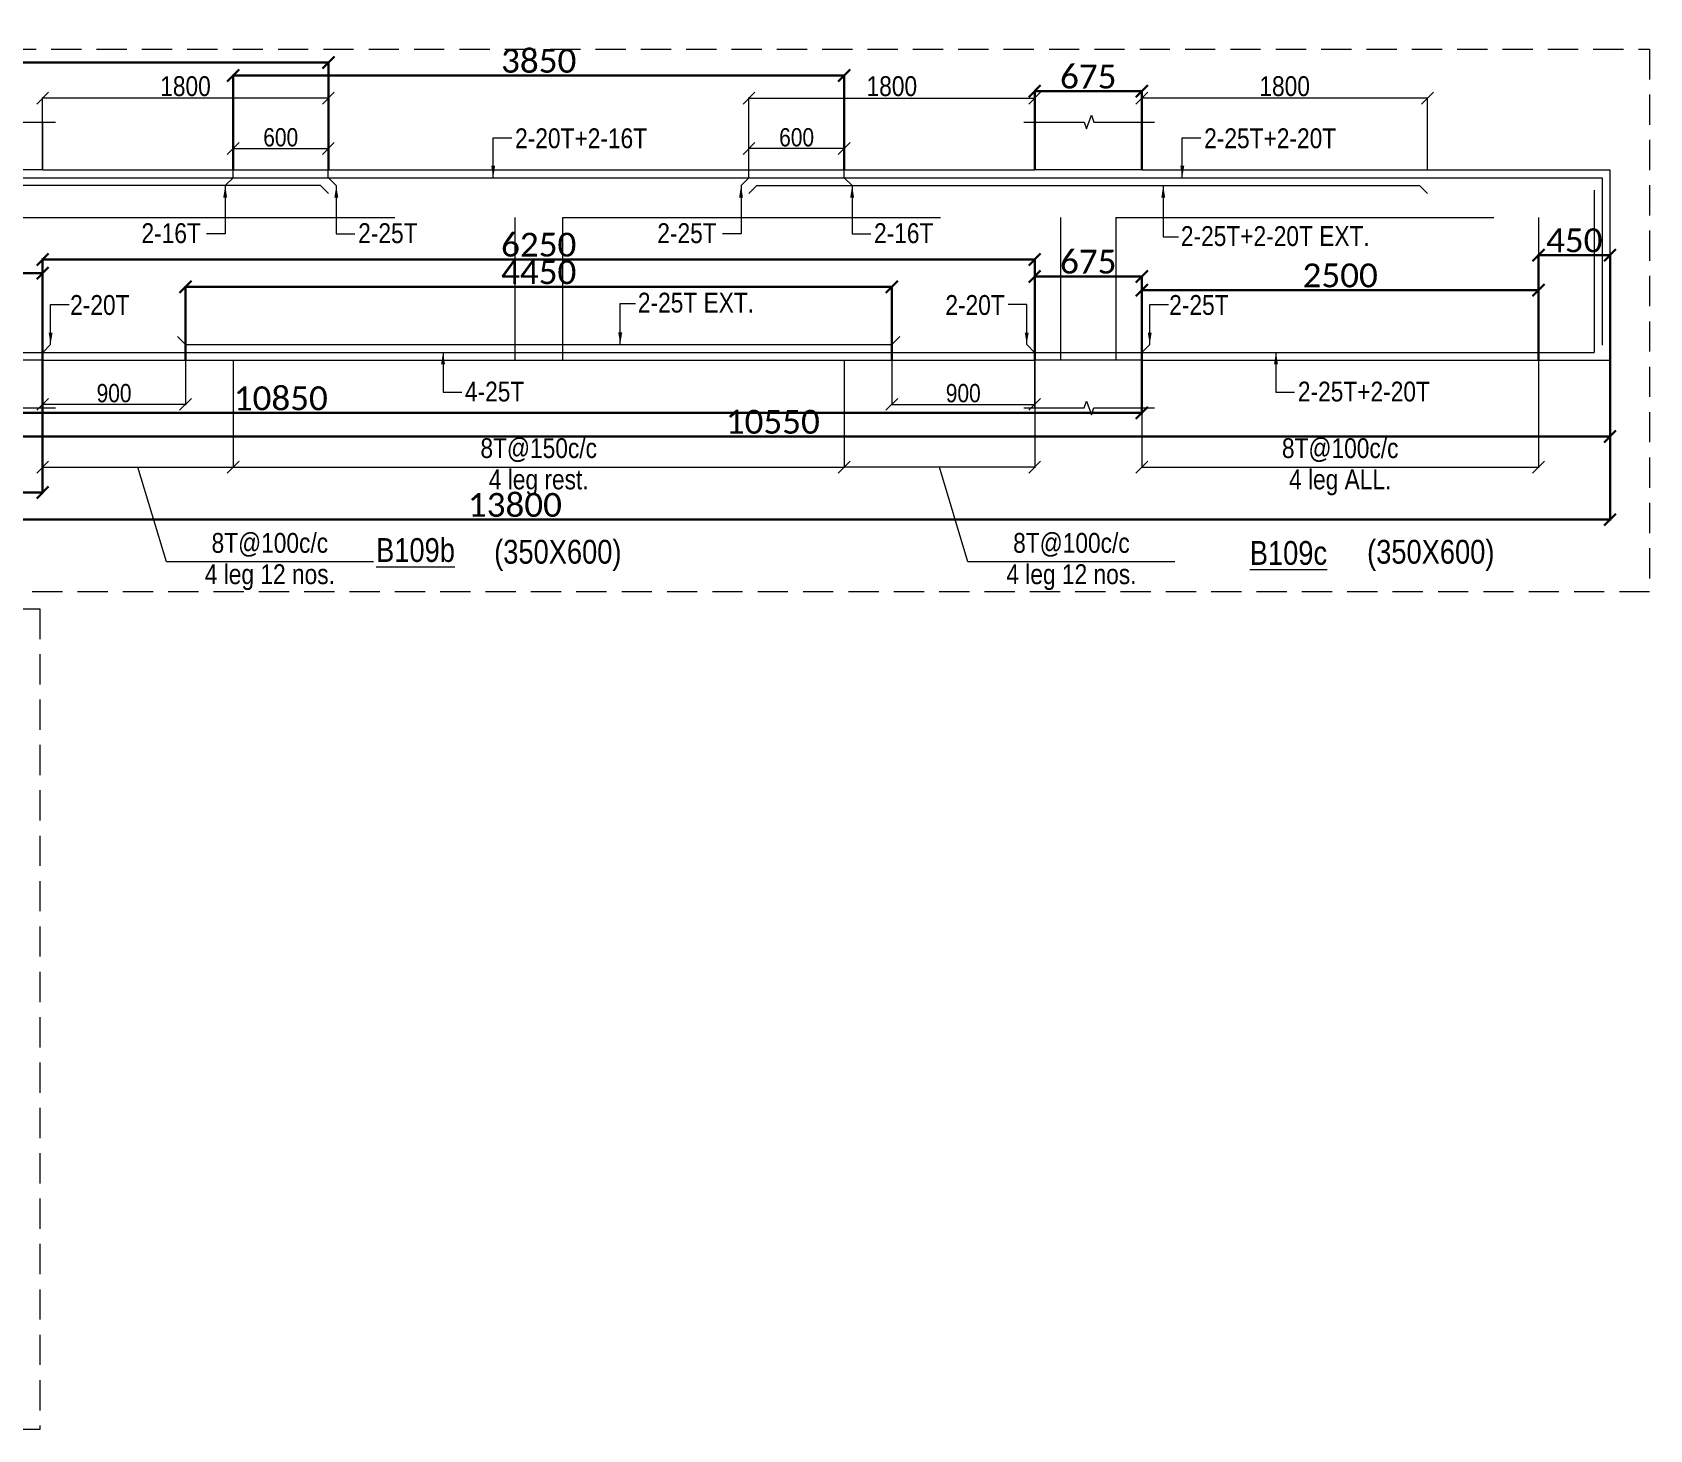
# Model space of a CAD drawing. Header units: millimetres. Extents: x 1112055 to 3390982, y -148532 to 766891.
# Drawn here: x 2976040 to 2996421, y -41801 to -24200 of the extents above; entities that cross this region are included whole.
import ezdxf
from ezdxf.enums import TextEntityAlignment as Align

# ---------------------------------------------------------------- set-up
doc = ezdxf.new("R2010")
doc.units = ezdxf.units.MM
doc.header["$PDMODE"] = 35
doc.header["$PDSIZE"] = -25
doc.linetypes.add('Hidden', pattern=[9.525, 6.35, -3.175])
for name, color, linetype, lineweight in [('B BEAM', 148, 'Continuous', 13), ('B BEAM IN LINE', 250, 'Continuous', 0), ('B STEEL', 34, 'Continuous', 15), ('B STEEL DIM', 216, 'Continuous', 13), ('B STEEL TEXT', 7, 'Continuous', 15), ('B STIRRUPS', 139, 'Continuous', 13), ('B-BEAM DOT', 251, 'Hidden', 9), ('B-BEAM NO', 215, 'Continuous', 18), ('B-COL', 1, 'Continuous', 35)]:
    doc.layers.add(name, color=color, linetype=linetype, lineweight=lineweight)
doc.styles.add('Cali', font='calibri.ttf')
doc.styles.add('SWINC', font='swissc.ttf')
doc.dimstyles.new('BHOOMI', dxfattribs={"dimtxt": 230, "dimasz": 150, "dimexe": 10, "dimexo": 0, "dimgap": 25, "dimtad": 1, "dimdec": 0, "dimzin": 0, "dimdsep": 46, "dimtxsty": 'SWINC', "dimblk": 'OBLIQUE', "dimcen": 0.09, "dimclrd": 250, "dimclre": 250, "dimclrt": 256, "dimaunit": 1, "dimadec": 3, "dimazin": 0, "dimtfac": 1, "dimtdec": 0, "dimtofl": 0, "dimtmove": 1, "dimatfit": 3, "dimfxl": 100, "dimtolj": 1, "dimtzin": 0, "dimlwd": 9, "dimlwe": 5, "dimarcsym": 0})

# ---------------------------------------------------------------- blocks, each defined once
blk = doc.blocks.new('_Oblique')
at = {"color": 0, "linetype": 'ByBlock', "lineweight": -2}
blk.add_line((-0.5, -0.5), (0.5, 0.5), dxfattribs=at)
blk = doc.blocks.new('*D5949')
at = {"layer": 'B STEEL DIM', "lineweight": 5, "transparency": 16777216}
for p, q in [((2976170, -25931), (2976170, -25019)), ((2979770, -25931), (2979770, -25019))]:
    blk.add_line(p, q, dxfattribs=at)
at = {"layer": 'B STEEL DIM', "lineweight": 9, "transparency": 16777216}
blk.add_line((2979770, -25029), (2976170, -25029), dxfattribs=at)
at = {"layer": 'Defpoints', "color": 0, "lineweight": 40, "transparency": 16777216}
for p in [(2976170, -25029), (2976170, -25931), (2979770, -25931)]:
    blk.add_point(p, dxfattribs=at)
at = {"layer": 'B STEEL DIM', "lineweight": 9, "transparency": 16777216, "xscale": 150, "yscale": 150, "zscale": 150, "rotation": 180}
blk.add_blockref('_Oblique', (2976170, -25029), dxfattribs=at)
at = {"layer": 'B STEEL DIM', "lineweight": 9, "transparency": 16777216, "xscale": 150, "yscale": 150, "zscale": 150}
blk.add_blockref('_Oblique', (2979770, -25029), dxfattribs=at)
at = {"layer": 'B STEEL DIM', "transparency": 16777216, "insert": (2977970, -24879), "char_height": 250, "attachment_point": 5, "style": 'SWINC'}
blk.add_mtext('\\A1;1800', dxfattribs=at)
blk = doc.blocks.new('*D5950')
at = {"layer": 'B STEEL DIM', "lineweight": 5, "transparency": 16777216}
for p, q in [((2985071, -25931), (2985071, -25019)), ((2988671, -25931), (2988671, -25019))]:
    blk.add_line(p, q, dxfattribs=at)
at = {"layer": 'B STEEL DIM', "lineweight": 9, "transparency": 16777216}
blk.add_line((2985071, -25029), (2988671, -25029), dxfattribs=at)
at = {"layer": 'Defpoints', "color": 0, "lineweight": 40, "transparency": 16777216}
for p in [(2988671, -25029), (2985071, -25931), (2988671, -25931)]:
    blk.add_point(p, dxfattribs=at)
at = {"layer": 'B STEEL DIM', "lineweight": 9, "transparency": 16777216, "xscale": 150, "yscale": 150, "zscale": 150, "rotation": 180}
blk.add_blockref('_Oblique', (2985071, -25029), dxfattribs=at)
at = {"layer": 'B STEEL DIM', "lineweight": 9, "transparency": 16777216, "xscale": 150, "yscale": 150, "zscale": 150}
blk.add_blockref('_Oblique', (2988671, -25029), dxfattribs=at)
at = {"layer": 'B STEEL DIM', "transparency": 16777216, "insert": (2986871, -24879), "char_height": 250, "attachment_point": 5, "style": 'SWINC'}
blk.add_mtext('\\A1;1800', dxfattribs=at)
blk = doc.blocks.new('*D5951')
at = {"layer": 'B STEEL DIM', "lineweight": 5, "transparency": 16777216}
for p, q in [((2990021, -25931), (2990021, -25019)), ((2993621, -25931), (2993621, -25019))]:
    blk.add_line(p, q, dxfattribs=at)
at = {"layer": 'B STEEL DIM', "lineweight": 9, "transparency": 16777216}
blk.add_line((2993621, -25029), (2990021, -25029), dxfattribs=at)
at = {"layer": 'Defpoints', "color": 0, "lineweight": 40, "transparency": 16777216}
for p in [(2990021, -25029), (2990021, -25931), (2993621, -25931)]:
    blk.add_point(p, dxfattribs=at)
at = {"layer": 'B STEEL DIM', "lineweight": 9, "transparency": 16777216, "xscale": 150, "yscale": 150, "zscale": 150, "rotation": 180}
blk.add_blockref('_Oblique', (2990021, -25029), dxfattribs=at)
at = {"layer": 'B STEEL DIM', "lineweight": 9, "transparency": 16777216, "xscale": 150, "yscale": 150, "zscale": 150}
blk.add_blockref('_Oblique', (2993621, -25029), dxfattribs=at)
at = {"layer": 'B STEEL DIM', "transparency": 16777216, "insert": (2991821, -24879), "char_height": 250, "attachment_point": 5, "style": 'SWINC'}
blk.add_mtext('\\A1;1800', dxfattribs=at)
blk = doc.blocks.new('*D5953')
at = {"layer": 'B STIRRUPS', "color": 250, "lineweight": 0, "transparency": 16777216}
for p, q in [((2976170, -28331), (2976170, -29687)), ((2978570, -28331), (2978570, -29687)), ((2976170, -29677), (2978570, -29677)), ((2977729, -30871), (2977370, -29677)), ((2980338, -30871), (2977729, -30871))]:
    blk.add_line(p, q, dxfattribs=at)
at = {"layer": 'Defpoints', "color": 0, "lineweight": 40, "transparency": 16777216}
for p in [(2976170, -28331), (2978570, -28331), (2978570, -29677)]:
    blk.add_point(p, dxfattribs=at)
at = {"layer": 'B STIRRUPS', "color": 250, "lineweight": 0, "transparency": 16777216, "xscale": 150, "yscale": 150, "zscale": 150, "rotation": 180}
blk.add_blockref('_Oblique', (2976170, -29677), dxfattribs=at)
at = {"layer": 'B STIRRUPS', "color": 250, "lineweight": 0, "transparency": 16777216, "xscale": 150, "yscale": 150, "zscale": 150}
blk.add_blockref('_Oblique', (2978570, -29677), dxfattribs=at)
at = {"layer": 'B STIRRUPS', "transparency": 16777216, "char_height": 250, "attachment_point": 5, "style": 'SWINC'}
for s, insert in [('\\A1;8T@100c/c', (2979033, -30656)), ('4 leg 12 nos.', (2979033, -31063))]:
    blk.add_mtext(s, dxfattribs=dict(at, insert=insert))
blk = doc.blocks.new('*D5954')
at = {"layer": 'B STIRRUPS', "color": 250, "lineweight": 0, "transparency": 16777216}
for p, q in [((2978570, -28331), (2978570, -29687)), ((2986271, -28331), (2986271, -29687)), ((2978570, -29677), (2986271, -29677))]:
    blk.add_line(p, q, dxfattribs=at)
at = {"layer": 'Defpoints', "color": 0, "lineweight": 40, "transparency": 16777216}
for p in [(2978570, -28331), (2986271, -28331), (2986271, -29677)]:
    blk.add_point(p, dxfattribs=at)
at = {"layer": 'B STIRRUPS', "color": 250, "lineweight": 0, "transparency": 16777216, "xscale": 150, "yscale": 150, "zscale": 150, "rotation": 180}
blk.add_blockref('_Oblique', (2978570, -29677), dxfattribs=at)
at = {"layer": 'B STIRRUPS', "color": 250, "lineweight": 0, "transparency": 16777216, "xscale": 150, "yscale": 150, "zscale": 150}
blk.add_blockref('_Oblique', (2986271, -29677), dxfattribs=at)
at = {"layer": 'B STIRRUPS', "transparency": 16777216, "char_height": 250, "attachment_point": 5, "style": 'SWINC'}
for s, insert in [('\\A1;8T@150c/c', (2982421, -29462)), ('4 leg rest.', (2982421, -29869))]:
    blk.add_mtext(s, dxfattribs=dict(at, insert=insert))
blk = doc.blocks.new('*D5955')
at = {"layer": 'B STIRRUPS', "color": 250, "lineweight": 0, "transparency": 16777216}
for p, q in [((2986271, -28331), (2986271, -29687)), ((2988671, -28331), (2988671, -29687)), ((2988671, -29677), (2986271, -29677)), ((2987829, -30871), (2987471, -29677)), ((2990438, -30871), (2987829, -30871))]:
    blk.add_line(p, q, dxfattribs=at)
at = {"layer": 'Defpoints', "color": 0, "lineweight": 40, "transparency": 16777216}
for p in [(2986271, -28331), (2988671, -28331), (2986271, -29677)]:
    blk.add_point(p, dxfattribs=at)
at = {"layer": 'B STIRRUPS', "color": 250, "lineweight": 0, "transparency": 16777216, "xscale": 150, "yscale": 150, "zscale": 150, "rotation": 180}
blk.add_blockref('_Oblique', (2986271, -29677), dxfattribs=at)
at = {"layer": 'B STIRRUPS', "color": 250, "lineweight": 0, "transparency": 16777216, "xscale": 150, "yscale": 150, "zscale": 150}
blk.add_blockref('_Oblique', (2988671, -29677), dxfattribs=at)
at = {"layer": 'B STIRRUPS', "transparency": 16777216, "char_height": 250, "attachment_point": 5, "style": 'SWINC'}
for s, insert in [('\\A1;8T@100c/c', (2989134, -30656)), ('4 leg 12 nos.', (2989134, -31063))]:
    blk.add_mtext(s, dxfattribs=dict(at, insert=insert))
blk = doc.blocks.new('*D5956')
at = {"layer": 'B STIRRUPS', "color": 250, "lineweight": 0, "transparency": 16777216}
for p, q in [((2990021, -28331), (2990021, -29687)), ((2995021, -28331), (2995021, -29687)), ((2990021, -29677), (2995021, -29677))]:
    blk.add_line(p, q, dxfattribs=at)
at = {"layer": 'Defpoints', "color": 0, "lineweight": 40, "transparency": 16777216}
for p in [(2990021, -28331), (2995021, -28331), (2995021, -29677)]:
    blk.add_point(p, dxfattribs=at)
at = {"layer": 'B STIRRUPS', "color": 250, "lineweight": 0, "transparency": 16777216, "xscale": 150, "yscale": 150, "zscale": 150, "rotation": 180}
blk.add_blockref('_Oblique', (2990021, -29677), dxfattribs=at)
at = {"layer": 'B STIRRUPS', "color": 250, "lineweight": 0, "transparency": 16777216, "xscale": 150, "yscale": 150, "zscale": 150}
blk.add_blockref('_Oblique', (2995021, -29677), dxfattribs=at)
at = {"layer": 'B STIRRUPS', "transparency": 16777216, "char_height": 250, "attachment_point": 5, "style": 'SWINC'}
for s, insert in [('\\A1;8T@100c/c', (2992521, -29462)), ('4 leg ALL.', (2992521, -29869))]:
    blk.add_mtext(s, dxfattribs=dict(at, insert=insert))
blk = doc.blocks.new('*D5957')
at = {"layer": 'B STEEL DIM', "lineweight": 5, "transparency": 16777216}
for p, q in [((2977970, -28131), (2977970, -28896)), ((2976170, -28331), (2976170, -28896))]:
    blk.add_line(p, q, dxfattribs=at)
at = {"layer": 'B STEEL DIM', "lineweight": 9, "transparency": 16777216}
blk.add_line((2977970, -28886), (2976170, -28886), dxfattribs=at)
at = {"layer": 'Defpoints', "color": 0, "lineweight": 40, "transparency": 16777216}
for p in [(2977970, -28131), (2976170, -28331), (2976170, -28886)]:
    blk.add_point(p, dxfattribs=at)
at = {"layer": 'B STEEL DIM', "lineweight": 9, "transparency": 16777216, "xscale": 150, "yscale": 150, "zscale": 150, "rotation": 180}
blk.add_blockref('_Oblique', (2976170, -28886), dxfattribs=at)
at = {"layer": 'B STEEL DIM', "lineweight": 9, "transparency": 16777216, "xscale": 150, "yscale": 150, "zscale": 150}
blk.add_blockref('_Oblique', (2977970, -28886), dxfattribs=at)
at = {"layer": 'B STEEL DIM', "transparency": 16777216, "insert": (2977070, -28746), "char_height": 230, "attachment_point": 5, "style": 'SWINC'}
blk.add_mtext('\\A1;900', dxfattribs=at)
blk = doc.blocks.new('*D5958')
at = {"layer": 'B STEEL DIM', "lineweight": 5, "transparency": 16777216}
for p, q in [((2986871, -28131), (2986871, -28896)), ((2988671, -28331), (2988671, -28896))]:
    blk.add_line(p, q, dxfattribs=at)
at = {"layer": 'B STEEL DIM', "lineweight": 9, "transparency": 16777216}
blk.add_line((2986871, -28886), (2988671, -28886), dxfattribs=at)
at = {"layer": 'Defpoints', "color": 0, "lineweight": 40, "transparency": 16777216}
for p in [(2986871, -28131), (2988671, -28331), (2988671, -28886)]:
    blk.add_point(p, dxfattribs=at)
at = {"layer": 'B STEEL DIM', "lineweight": 9, "transparency": 16777216, "xscale": 150, "yscale": 150, "zscale": 150, "rotation": 180}
blk.add_blockref('_Oblique', (2986871, -28886), dxfattribs=at)
at = {"layer": 'B STEEL DIM', "lineweight": 9, "transparency": 16777216, "xscale": 150, "yscale": 150, "zscale": 150}
blk.add_blockref('_Oblique', (2988671, -28886), dxfattribs=at)
at = {"layer": 'B STEEL DIM', "transparency": 16777216, "insert": (2987771, -28746), "char_height": 230, "attachment_point": 5, "style": 'SWINC'}
blk.add_mtext('\\A1;900', dxfattribs=at)
blk = doc.blocks.new('*D5959')
at = {"layer": 'B STEEL DIM', "lineweight": 5, "transparency": 16777216}
for p, q in [((2978570, -26031), (2978570, -25653)), ((2979770, -26031), (2979770, -25653))]:
    blk.add_line(p, q, dxfattribs=at)
at = {"layer": 'B STEEL DIM', "lineweight": 9, "transparency": 16777216}
blk.add_line((2978570, -25663), (2979770, -25663), dxfattribs=at)
at = {"layer": 'Defpoints', "color": 0, "lineweight": 40, "transparency": 16777216}
for p in [(2979770, -25663), (2978570, -26031), (2979770, -26031)]:
    blk.add_point(p, dxfattribs=at)
at = {"layer": 'B STEEL DIM', "lineweight": 9, "transparency": 16777216, "xscale": 150, "yscale": 150, "zscale": 150, "rotation": 180}
blk.add_blockref('_Oblique', (2978570, -25663), dxfattribs=at)
at = {"layer": 'B STEEL DIM', "lineweight": 9, "transparency": 16777216, "xscale": 150, "yscale": 150, "zscale": 150}
blk.add_blockref('_Oblique', (2979770, -25663), dxfattribs=at)
at = {"layer": 'B STEEL DIM', "transparency": 16777216, "insert": (2979170, -25523), "char_height": 230, "attachment_point": 5, "style": 'SWINC'}
blk.add_mtext('\\A1;600', dxfattribs=at)
blk = doc.blocks.new('*D5960')
at = {"layer": 'B STEEL DIM', "lineweight": 5, "transparency": 16777216}
for p, q in [((2985071, -26031), (2985071, -25653)), ((2986271, -26031), (2986271, -25653))]:
    blk.add_line(p, q, dxfattribs=at)
at = {"layer": 'B STEEL DIM', "lineweight": 9, "transparency": 16777216}
blk.add_line((2986271, -25663), (2985071, -25663), dxfattribs=at)
at = {"layer": 'Defpoints', "color": 0, "lineweight": 40, "transparency": 16777216}
for p in [(2985071, -25663), (2985071, -26031), (2986271, -26031)]:
    blk.add_point(p, dxfattribs=at)
at = {"layer": 'B STEEL DIM', "lineweight": 9, "transparency": 16777216, "xscale": 150, "yscale": 150, "zscale": 150, "rotation": 180}
blk.add_blockref('_Oblique', (2985071, -25663), dxfattribs=at)
at = {"layer": 'B STEEL DIM', "lineweight": 9, "transparency": 16777216, "xscale": 150, "yscale": 150, "zscale": 150}
blk.add_blockref('_Oblique', (2986271, -25663), dxfattribs=at)
at = {"layer": 'B STEEL DIM', "transparency": 16777216, "insert": (2985671, -25523), "char_height": 230, "attachment_point": 5, "style": 'SWINC'}
blk.add_mtext('\\A1;600', dxfattribs=at)
blk = doc.blocks.new('*D6276')
at = {"layer": 'Defpoints', "color": 3, "linetype": 'Hidden', "lineweight": 30, "ltscale": 1000, "transparency": 16777216}
for p, q in [((2968321, -28331), (2968321, -30348)), ((2995921, -28331), (2995921, -30348))]:
    blk.add_line(p, q, dxfattribs=at)
at = {"layer": 'Defpoints', "color": 3, "lineweight": 30, "ltscale": 1000, "transparency": 16777216}
blk.add_line((2968321, -30338), (2995921, -30338), dxfattribs=at)
at = {"layer": 'Defpoints', "color": 0, "lineweight": 40, "transparency": 16777216}
for p in [(2968321, -28331), (2995921, -28331), (2995921, -30338)]:
    blk.add_point(p, dxfattribs=at)
at = {"layer": 'Defpoints', "color": 3, "lineweight": 30, "transparency": 16777216, "xscale": 150, "yscale": 150, "zscale": 150, "rotation": 180}
blk.add_blockref('_Oblique', (2968321, -30338), dxfattribs=at)
at = {"layer": 'Defpoints', "color": 3, "lineweight": 30, "transparency": 16777216, "xscale": 150, "yscale": 150, "zscale": 150}
blk.add_blockref('_Oblique', (2995921, -30338), dxfattribs=at)
at = {"layer": 'Defpoints', "color": 3, "lineweight": 50, "transparency": 16777216, "insert": (2982121, -30154), "char_height": 300, "attachment_point": 5, "style": 'Cali'}
blk.add_mtext('\\A1;13800', dxfattribs=at)
blk = doc.blocks.new('*D6277')
at = {"layer": 'Defpoints', "color": 3, "linetype": 'Hidden', "lineweight": 30, "ltscale": 1000, "transparency": 16777216}
for p, q in [((2968321, -28331), (2968321, -30006)), ((2976170, -28331), (2976170, -30006))]:
    blk.add_line(p, q, dxfattribs=at)
at = {"layer": 'Defpoints', "color": 3, "lineweight": 30, "ltscale": 1000, "transparency": 16777216}
blk.add_line((2976170, -29996), (2968321, -29996), dxfattribs=at)
at = {"layer": 'Defpoints', "color": 0, "lineweight": 40, "transparency": 16777216}
for p in [(2968321, -28331), (2976170, -28331), (2968321, -29996)]:
    blk.add_point(p, dxfattribs=at)
at = {"layer": 'Defpoints', "color": 3, "lineweight": 30, "transparency": 16777216, "xscale": 150, "yscale": 150, "zscale": 150, "rotation": 180}
blk.add_blockref('_Oblique', (2968321, -29996), dxfattribs=at)
at = {"layer": 'Defpoints', "color": 3, "lineweight": 30, "transparency": 16777216, "xscale": 150, "yscale": 150, "zscale": 150}
blk.add_blockref('_Oblique', (2976170, -29996), dxfattribs=at)
at = {"layer": 'Defpoints', "color": 3, "lineweight": 50, "transparency": 16777216, "insert": (2972246, -29812), "char_height": 300, "attachment_point": 5, "style": 'Cali'}
blk.add_mtext('\\A1;3925', dxfattribs=at)
blk = doc.blocks.new('*D6278')
at = {"layer": 'Defpoints', "color": 3, "linetype": 'Hidden', "lineweight": 30, "ltscale": 1000, "transparency": 16777216}
for p, q in [((2974820, -28331), (2974820, -29301)), ((2995921, -28331), (2995921, -29301))]:
    blk.add_line(p, q, dxfattribs=at)
at = {"layer": 'Defpoints', "color": 3, "lineweight": 30, "ltscale": 1000, "transparency": 16777216}
blk.add_line((2974820, -29291), (2995921, -29291), dxfattribs=at)
at = {"layer": 'Defpoints', "color": 0, "lineweight": 40, "transparency": 16777216}
for p in [(2974820, -28331), (2995921, -28331), (2995921, -29291)]:
    blk.add_point(p, dxfattribs=at)
at = {"layer": 'Defpoints', "color": 3, "lineweight": 30, "transparency": 16777216, "xscale": 150, "yscale": 150, "zscale": 150, "rotation": 180}
blk.add_blockref('_Oblique', (2974820, -29291), dxfattribs=at)
at = {"layer": 'Defpoints', "color": 3, "lineweight": 30, "transparency": 16777216, "xscale": 150, "yscale": 150, "zscale": 150}
blk.add_blockref('_Oblique', (2995921, -29291), dxfattribs=at)
at = {"layer": 'Defpoints', "color": 3, "lineweight": 50, "transparency": 16777216, "insert": (2985371, -29107), "char_height": 300, "attachment_point": 5, "style": 'Cali'}
blk.add_mtext('\\A1;10550', dxfattribs=at)
blk = doc.blocks.new('*D6279')
at = {"layer": 'Defpoints', "color": 3, "linetype": 'Hidden', "lineweight": 30, "ltscale": 1000, "transparency": 16777216}
for p, q in [((2968321, -28331), (2968321, -29004)), ((2990021, -28331), (2990021, -29004))]:
    blk.add_line(p, q, dxfattribs=at)
at = {"layer": 'Defpoints', "color": 3, "lineweight": 30, "ltscale": 1000, "transparency": 16777216}
blk.add_line((2990021, -28994), (2968321, -28994), dxfattribs=at)
at = {"layer": 'Defpoints', "color": 0, "lineweight": 40, "transparency": 16777216}
for p in [(2968321, -28331), (2990021, -28331), (2968321, -28994)]:
    blk.add_point(p, dxfattribs=at)
at = {"layer": 'Defpoints', "color": 3, "lineweight": 30, "transparency": 16777216, "xscale": 150, "yscale": 150, "zscale": 150, "rotation": 180}
blk.add_blockref('_Oblique', (2968321, -28994), dxfattribs=at)
at = {"layer": 'Defpoints', "color": 3, "lineweight": 30, "transparency": 16777216, "xscale": 150, "yscale": 150, "zscale": 150}
blk.add_blockref('_Oblique', (2990021, -28994), dxfattribs=at)
at = {"layer": 'Defpoints', "color": 3, "lineweight": 50, "transparency": 16777216, "insert": (2979171, -28811), "char_height": 300, "attachment_point": 5, "style": 'Cali'}
blk.add_mtext('\\A1;10850', dxfattribs=at)
blk = doc.blocks.new('*D6281')
at = {"layer": 'Defpoints', "color": 3, "linetype": 'Hidden', "lineweight": 30, "ltscale": 1000, "transparency": 16777216}
for p, q in [((2974820, -28331), (2974820, -27224)), ((2976170, -28331), (2976170, -27224))]:
    blk.add_line(p, q, dxfattribs=at)
at = {"layer": 'Defpoints', "color": 3, "lineweight": 30, "ltscale": 1000, "transparency": 16777216}
blk.add_line((2976170, -27234), (2974820, -27234), dxfattribs=at)
at = {"layer": 'Defpoints', "color": 0, "lineweight": 40, "transparency": 16777216}
for p in [(2974820, -27234), (2974820, -28331), (2976170, -28331)]:
    blk.add_point(p, dxfattribs=at)
at = {"layer": 'Defpoints', "color": 3, "lineweight": 30, "transparency": 16777216, "xscale": 150, "yscale": 150, "zscale": 150, "rotation": 180}
blk.add_blockref('_Oblique', (2974820, -27234), dxfattribs=at)
at = {"layer": 'Defpoints', "color": 3, "lineweight": 30, "transparency": 16777216, "xscale": 150, "yscale": 150, "zscale": 150}
blk.add_blockref('_Oblique', (2976170, -27234), dxfattribs=at)
at = {"layer": 'Defpoints', "color": 3, "lineweight": 50, "transparency": 16777216, "insert": (2975495, -27050), "char_height": 300, "attachment_point": 5, "style": 'Cali'}
blk.add_mtext('\\A1;675', dxfattribs=at)
blk = doc.blocks.new('*D6283')
at = {"layer": 'Defpoints', "color": 3, "linetype": 'Hidden', "lineweight": 30, "ltscale": 1000, "transparency": 16777216}
for p, q in [((2976170, -28331), (2976170, -27050)), ((2988671, -28331), (2988671, -27050))]:
    blk.add_line(p, q, dxfattribs=at)
at = {"layer": 'Defpoints', "color": 3, "lineweight": 30, "ltscale": 1000, "transparency": 16777216}
blk.add_line((2976170, -27060), (2988671, -27060), dxfattribs=at)
at = {"layer": 'Defpoints', "color": 0, "lineweight": 40, "transparency": 16777216}
for p in [(2988671, -27060), (2976170, -28331), (2988671, -28331)]:
    blk.add_point(p, dxfattribs=at)
at = {"layer": 'Defpoints', "color": 3, "lineweight": 30, "transparency": 16777216, "xscale": 150, "yscale": 150, "zscale": 150, "rotation": 180}
blk.add_blockref('_Oblique', (2976170, -27060), dxfattribs=at)
at = {"layer": 'Defpoints', "color": 3, "lineweight": 30, "transparency": 16777216, "xscale": 150, "yscale": 150, "zscale": 150}
blk.add_blockref('_Oblique', (2988671, -27060), dxfattribs=at)
at = {"layer": 'Defpoints', "color": 3, "lineweight": 50, "transparency": 16777216, "insert": (2982421, -26876), "char_height": 300, "attachment_point": 5, "style": 'Cali'}
blk.add_mtext('\\A1;6250', dxfattribs=at)
blk = doc.blocks.new('*D6284')
at = {"layer": 'Defpoints', "color": 3, "linetype": 'Hidden', "lineweight": 30, "ltscale": 1000, "transparency": 16777216}
for p, q in [((2977970, -28331), (2977970, -27396)), ((2986871, -28331), (2986871, -27396))]:
    blk.add_line(p, q, dxfattribs=at)
at = {"layer": 'Defpoints', "color": 3, "lineweight": 30, "ltscale": 1000, "transparency": 16777216}
blk.add_line((2986871, -27406), (2977970, -27406), dxfattribs=at)
at = {"layer": 'Defpoints', "color": 0, "lineweight": 40, "transparency": 16777216}
for p in [(2977970, -27406), (2977970, -28331), (2986871, -28331)]:
    blk.add_point(p, dxfattribs=at)
at = {"layer": 'Defpoints', "color": 3, "lineweight": 30, "transparency": 16777216, "xscale": 150, "yscale": 150, "zscale": 150, "rotation": 180}
blk.add_blockref('_Oblique', (2977970, -27406), dxfattribs=at)
at = {"layer": 'Defpoints', "color": 3, "lineweight": 30, "transparency": 16777216, "xscale": 150, "yscale": 150, "zscale": 150}
blk.add_blockref('_Oblique', (2986871, -27406), dxfattribs=at)
at = {"layer": 'Defpoints', "color": 3, "lineweight": 50, "transparency": 16777216, "insert": (2982421, -27222), "char_height": 300, "attachment_point": 5, "style": 'Cali'}
blk.add_mtext('\\A1;4450', dxfattribs=at)
blk = doc.blocks.new('*D6285')
at = {"layer": 'Defpoints', "color": 3, "linetype": 'Hidden', "lineweight": 30, "ltscale": 1000, "transparency": 16777216}
for p, q in [((2988671, -28331), (2988671, -27264)), ((2990021, -28331), (2990021, -27264))]:
    blk.add_line(p, q, dxfattribs=at)
at = {"layer": 'Defpoints', "color": 3, "lineweight": 30, "ltscale": 1000, "transparency": 16777216}
blk.add_line((2988671, -27274), (2990021, -27274), dxfattribs=at)
at = {"layer": 'Defpoints', "color": 0, "lineweight": 40, "transparency": 16777216}
for p in [(2990021, -27274), (2988671, -28331), (2990021, -28331)]:
    blk.add_point(p, dxfattribs=at)
at = {"layer": 'Defpoints', "color": 3, "lineweight": 30, "transparency": 16777216, "xscale": 150, "yscale": 150, "zscale": 150, "rotation": 180}
blk.add_blockref('_Oblique', (2988671, -27274), dxfattribs=at)
at = {"layer": 'Defpoints', "color": 3, "lineweight": 30, "transparency": 16777216, "xscale": 150, "yscale": 150, "zscale": 150}
blk.add_blockref('_Oblique', (2990021, -27274), dxfattribs=at)
at = {"layer": 'Defpoints', "color": 3, "lineweight": 50, "transparency": 16777216, "insert": (2989346, -27090), "char_height": 300, "attachment_point": 5, "style": 'Cali'}
blk.add_mtext('\\A1;675', dxfattribs=at)
blk = doc.blocks.new('*D6286')
at = {"layer": 'Defpoints', "color": 3, "linetype": 'Hidden', "lineweight": 30, "ltscale": 1000, "transparency": 16777216}
for p, q in [((2990021, -28331), (2990021, -27437)), ((2995021, -28331), (2995021, -27437))]:
    blk.add_line(p, q, dxfattribs=at)
at = {"layer": 'Defpoints', "color": 3, "lineweight": 30, "ltscale": 1000, "transparency": 16777216}
blk.add_line((2990021, -27447), (2995021, -27447), dxfattribs=at)
at = {"layer": 'Defpoints', "color": 0, "lineweight": 40, "transparency": 16777216}
for p in [(2995021, -27447), (2990021, -28331), (2995021, -28331)]:
    blk.add_point(p, dxfattribs=at)
at = {"layer": 'Defpoints', "color": 3, "lineweight": 30, "transparency": 16777216, "xscale": 150, "yscale": 150, "zscale": 150, "rotation": 180}
blk.add_blockref('_Oblique', (2990021, -27447), dxfattribs=at)
at = {"layer": 'Defpoints', "color": 3, "lineweight": 30, "transparency": 16777216, "xscale": 150, "yscale": 150, "zscale": 150}
blk.add_blockref('_Oblique', (2995021, -27447), dxfattribs=at)
at = {"layer": 'Defpoints', "color": 3, "lineweight": 50, "transparency": 16777216, "insert": (2992521, -27263), "char_height": 300, "attachment_point": 5, "style": 'Cali'}
blk.add_mtext('\\A1;2500', dxfattribs=at)
blk = doc.blocks.new('*D6287')
at = {"layer": 'Defpoints', "color": 3, "linetype": 'Hidden', "lineweight": 30, "ltscale": 1000, "transparency": 16777216}
for p, q in [((2995021, -28331), (2995021, -26995)), ((2995921, -28331), (2995921, -26995))]:
    blk.add_line(p, q, dxfattribs=at)
at = {"layer": 'Defpoints', "color": 3, "lineweight": 30, "ltscale": 1000, "transparency": 16777216}
blk.add_line((2995021, -27005), (2995921, -27005), dxfattribs=at)
at = {"layer": 'Defpoints', "color": 0, "lineweight": 40, "transparency": 16777216}
for p in [(2995921, -27005), (2995021, -28331), (2995921, -28331)]:
    blk.add_point(p, dxfattribs=at)
at = {"layer": 'Defpoints', "color": 3, "lineweight": 30, "transparency": 16777216, "xscale": 150, "yscale": 150, "zscale": 150, "rotation": 180}
blk.add_blockref('_Oblique', (2995021, -27005), dxfattribs=at)
at = {"layer": 'Defpoints', "color": 3, "lineweight": 30, "transparency": 16777216, "xscale": 150, "yscale": 150, "zscale": 150}
blk.add_blockref('_Oblique', (2995921, -27005), dxfattribs=at)
at = {"layer": 'Defpoints', "color": 3, "lineweight": 50, "transparency": 16777216, "insert": (2995471, -26821), "char_height": 300, "attachment_point": 5, "style": 'Cali'}
blk.add_mtext('\\A1;450', dxfattribs=at)
blk = doc.blocks.new('*D6288')
at = {"layer": 'Defpoints', "color": 3, "linetype": 'Hidden', "lineweight": 30, "ltscale": 1000, "transparency": 16777216}
for p, q in [((2988671, -25931), (2988671, -24932)), ((2990021, -25931), (2990021, -24932))]:
    blk.add_line(p, q, dxfattribs=at)
at = {"layer": 'Defpoints', "color": 3, "lineweight": 30, "ltscale": 1000, "transparency": 16777216}
blk.add_line((2988671, -24942), (2990021, -24942), dxfattribs=at)
at = {"layer": 'Defpoints', "color": 0, "lineweight": 40, "transparency": 16777216}
for p in [(2990021, -24942), (2988671, -25931), (2990021, -25931)]:
    blk.add_point(p, dxfattribs=at)
at = {"layer": 'Defpoints', "color": 3, "lineweight": 30, "transparency": 16777216, "xscale": 150, "yscale": 150, "zscale": 150, "rotation": 180}
blk.add_blockref('_Oblique', (2988671, -24942), dxfattribs=at)
at = {"layer": 'Defpoints', "color": 3, "lineweight": 30, "transparency": 16777216, "xscale": 150, "yscale": 150, "zscale": 150}
blk.add_blockref('_Oblique', (2990021, -24942), dxfattribs=at)
at = {"layer": 'Defpoints', "color": 3, "lineweight": 50, "transparency": 16777216, "insert": (2989346, -24759), "char_height": 300, "attachment_point": 5, "style": 'Cali'}
blk.add_mtext('\\A1;675', dxfattribs=at)
blk = doc.blocks.new('*D6289')
at = {"layer": 'Defpoints', "color": 3, "linetype": 'Hidden', "lineweight": 30, "ltscale": 1000, "transparency": 16777216}
for p, q in [((2978570, -25931), (2978570, -24734)), ((2986271, -25931), (2986271, -24734))]:
    blk.add_line(p, q, dxfattribs=at)
at = {"layer": 'Defpoints', "color": 3, "lineweight": 30, "ltscale": 1000, "transparency": 16777216}
blk.add_line((2986271, -24744), (2978570, -24744), dxfattribs=at)
at = {"layer": 'Defpoints', "color": 0, "lineweight": 40, "transparency": 16777216}
for p in [(2978570, -24744), (2978570, -25931), (2986271, -25931)]:
    blk.add_point(p, dxfattribs=at)
at = {"layer": 'Defpoints', "color": 3, "lineweight": 30, "transparency": 16777216, "xscale": 150, "yscale": 150, "zscale": 150, "rotation": 180}
blk.add_blockref('_Oblique', (2978570, -24744), dxfattribs=at)
at = {"layer": 'Defpoints', "color": 3, "lineweight": 30, "transparency": 16777216, "xscale": 150, "yscale": 150, "zscale": 150}
blk.add_blockref('_Oblique', (2986271, -24744), dxfattribs=at)
at = {"layer": 'Defpoints', "color": 3, "lineweight": 50, "transparency": 16777216, "insert": (2982421, -24560), "char_height": 300, "attachment_point": 5, "style": 'Cali'}
blk.add_mtext('\\A1;3850', dxfattribs=at)
blk = doc.blocks.new('*D6290')
at = {"layer": 'Defpoints', "color": 3, "linetype": 'Hidden', "lineweight": 30, "ltscale": 1000, "transparency": 16777216}
for p, q in [((2968321, -25931), (2968321, -24570)), ((2979771, -25931), (2979771, -24570))]:
    blk.add_line(p, q, dxfattribs=at)
at = {"layer": 'Defpoints', "color": 3, "lineweight": 30, "ltscale": 1000, "transparency": 16777216}
blk.add_line((2979771, -24580), (2968321, -24580), dxfattribs=at)
at = {"layer": 'Defpoints', "color": 0, "lineweight": 40, "transparency": 16777216}
for p in [(2968321, -24580), (2968321, -25931), (2979771, -25931)]:
    blk.add_point(p, dxfattribs=at)
at = {"layer": 'Defpoints', "color": 3, "lineweight": 30, "transparency": 16777216, "xscale": 150, "yscale": 150, "zscale": 150, "rotation": 180}
blk.add_blockref('_Oblique', (2968321, -24580), dxfattribs=at)
at = {"layer": 'Defpoints', "color": 3, "lineweight": 30, "transparency": 16777216, "xscale": 150, "yscale": 150, "zscale": 150}
blk.add_blockref('_Oblique', (2979771, -24580), dxfattribs=at)
at = {"layer": 'Defpoints', "color": 3, "lineweight": 50, "transparency": 16777216, "insert": (2974046, -24397), "char_height": 300, "attachment_point": 5, "style": 'Cali'}
blk.add_mtext('\\A1;5725', dxfattribs=at)

msp = doc.modelspace()

# ---------------------------------------------------------------- linework, layer by layer
at = {"layer": 'B BEAM', "ltscale": 25}
for p, q in [((2976170.5, -25930.9, 0), (2988670.6, -25930.9, 0)), ((2990020.6, -25930.9, 0), (2995920.6, -25930.9, 0)), ((2995920.6, -25930.9, 0), (2995920.6, -28330.9, 0)), ((2976170.5, -28330.9, 0), (2988670.6, -28330.9, 0)), ((2990020.6, -28330.9, 0), (2995920.6, -28330.9, 0))]:
    msp.add_line(p, q, dxfattribs=at)
at = {"layer": 'B BEAM IN LINE', "color": 250, "linetype": 'Hidden', "lineweight": 0, "ltscale": 60, "elevation": 0}
for points in [[(2965991.7, -24411.1), (2996420.6, -24411.1), (2996420.6, -31248.3), (2965991.7, -31248.3)], [(2946089.1, -31461.4), (2976133.9, -31461.4), (2976133.9, -41801), (2946089.1, -41801)]]:
    msp.add_lwpolyline(points, close=True, dxfattribs=at)
at = {"layer": 'B STEEL', "color": 34, "lineweight": 9, "ltscale": 25}
for p, q in [((2968420.6, -26030.9, 0), (2995820.6, -26030.9, 0)), ((2978570.5, -26030.9, 0), (2978470.5, -26130.9, 0)), ((2979770.5, -26030.9, 0), (2979870.5, -26130.9, 0)), ((2985070.6, -26030.9, 0), (2984970.6, -26130.9, 0)), ((2986270.6, -26030.9, 0), (2986370.6, -26130.9, 0)), ((2995820.6, -26030.9, 0), (2995820.6, -28140.3, 0)), ((2979670.5, -26130.9, 0), (2968620.6, -26130.9, 0)), ((2979670.5, -26130.9, 0), (2979770.5, -26230.9, 0)), ((2985170.6, -26130.9, 0), (2985070.6, -26230.9, 0)), ((2985170.6, -26130.9, 0), (2993520.6, -26130.9, 0)), ((2993520.6, -26130.9, 0), (2993620.6, -26230.9, 0)), ((2995720.6, -26189.4, 0), (2995720.6, -28230.9, 0)), ((2977870.5, -28030.9, 0), (2977970.5, -28130.9, 0)), ((2986970.6, -28030.9, 0), (2986871, -28130.4, 0)), ((2968520.6, -28230.9, 0), (2995720.6, -28230.9, 0)), ((2976270.5, -28130.9), (2976170.5, -28230.9)), ((2977970.5, -28130.5, 0), (2986871, -28130.4, 0)), ((2988570.6, -28130.9), (2988670.6, -28230.9)), ((2990120.6, -28130.9), (2990020.6, -28230.9))]:
    msp.add_line(p, q, dxfattribs=at)
at = {"layer": 'B-BEAM DOT', "linetype": 'Hidden', "ltscale": 750}
for p, q in [((2976170.5, -25930.9, 0), (2974820.5, -25930.9, 0)), ((2990020.6, -25930.9, 0), (2988670.6, -25930.9, 0)), ((2975845.5, -26530.9, 0), (2982120.5, -26530.9, 0)), ((2982120.5, -26530.9, 0), (2982120.5, -28330.9, 0)), ((2982720.5, -26530.9, 0), (2988995.6, -26530.9, 0)), ((2982720.5, -26530.9, 0), (2982720.5, -28330.9, 0)), ((2988995.6, -26530.9, 0), (2988995.6, -28330.9, 0)), ((2989695.6, -26530.9, 0), (2995020.6, -26530.9, 0)), ((2989695.6, -26530.9, 0), (2989695.6, -28330.9, 0)), ((2995020.6, -26530.9, 0), (2995020.6, -28330.9, 0)), ((2976170.5, -28330.9, 0), (2974820.5, -28330.9, 0)), ((2990020.6, -28330.9, 0), (2988670.6, -28330.9, 0))]:
    msp.add_line(p, q, dxfattribs=at)
at = {"layer": 'B-COL', "lineweight": 15, "ltscale": 25}
for p, q in [((2976170.5, -25930.9, 0), (2976170.5, -25330.9, 0)), ((2988670.6, -25930.9, 0), (2988670.6, -25330.9, 0)), ((2990020.6, -25930.9, 0), (2990020.6, -25330.9, 0)), ((2976170.5, -28330.9, 0), (2976170.5, -28930.9, 0)), ((2988670.6, -28330.9, 0), (2988670.6, -28930.9, 0)), ((2990020.6, -28330.9, 0), (2990020.6, -28930.9, 0))]:
    msp.add_line(p, q, dxfattribs=at)
at = {"layer": 'B-COL', "lineweight": 15, "ltscale": 25, "elevation": 0}
for points in [[(2974682.3, -25330.9), (2975443.1, -25330.9), (2975474.3, -25416.7), (2975536.8, -25245), (2975568.1, -25330.9), (2976332.3, -25330.9)], [(2988532.4, -25330.9), (2989293.2, -25330.9), (2989324.5, -25416.7), (2989387, -25245), (2989418.2, -25330.9), (2990182.4, -25330.9)], [(2974682.3, -28930.9), (2975443.1, -28930.9), (2975474.3, -28845), (2975536.8, -29016.7), (2975568.1, -28930.9), (2976332.3, -28930.9)], [(2988532.4, -28930.9), (2989293.2, -28930.9), (2989324.5, -28845), (2989387, -29016.7), (2989418.2, -28930.9), (2990182.4, -28930.9)]]:
    msp.add_lwpolyline(points, dxfattribs=at)

# ---------------------------------------------------------------- texts
at = {"layer": 'B STEEL TEXT', "style": 'SWINC'}
for s, p in [('2-20T+2-16T', (2982123.3, -25659.1, 0)), ('2-25T+2-20T', (2990806.7, -25659.1, 0)), ('2-16T', (2977415.4, -26854.1, 0)), ('2-25T', (2980146.2, -26854.1, 0)), ('2-25T', (2983915.5, -26854.1, 0)), ('2-16T', (2986646.3, -26854.1, 0)), ('2-25T+2-20T EXT.', (2990513.5, -26891.1, 0)), ('2-20T', (2976516.4, -27759.1)), ('2-25T EXT.', (2983670.7, -27729.6, 0)), ('2-20T', (2987545.3, -27759.1)), ('2-25T', (2990366.5, -27759.1)), ('4-25T', (2981491.3, -28849.6, 0)), ('2-25T+2-20T', (2991987.6, -28849.6, 0))]:
    msp.add_text(s, height=250, dxfattribs=at).set_placement(p)
at = {"layer": 'B-BEAM NO', "ltscale": 25, "style": 'SWINC'}
for s, p in [('%%UB109b', (2980868.6, -30870.9, 0)), ('(350X600)', (2982662.1, -30892.8, 0)), ('%%UB109c', (2991868.7, -30907.3, 0)), ('(350X600)', (2993662.3, -30892.8, 0))]:
    msp.add_text(s, height=300, dxfattribs=at).set_placement(p, align=Align.CENTER)

# ---------------------------------------------------------------- dimensions: what is measured, and where the dimension line sits
at = {"layer": 'B STEEL DIM'}
for base, p1, p2, override, picture, middle in [((2976170.5, -25029.1, 0), (2979770.5, -25930.9, 0), (2976170.5, -25930.9, 0), {"dimscale": 1, "dimtxt": 250, "dimlfac": 0.5, "dimtxsty": 'SWINC', "dimblk1": 'Oblique', "dimblk2": 'Oblique', "dimsah": 1, "dimclrd": 256, "dimclre": 256, "dimclrt": 256}, '*D5949', (2977970.5, -24879.1, 0)), ((2990020.6, -25029.1, 0), (2993620.6, -25930.9, 0), (2990020.6, -25930.9, 0), {"dimscale": 1, "dimtxt": 250, "dimlfac": 0.5, "dimtxsty": 'SWINC', "dimblk1": 'Oblique', "dimblk2": 'Oblique', "dimsah": 1, "dimclrd": 256, "dimclre": 256, "dimclrt": 256}, '*D5951', (2991820.6, -24879.1, 0)), ((2979770.5, -25662.8, 0), (2978570.5, -26030.9, 0), (2979770.5, -26030.9, 0), {"dimlfac": 0.5, "dimblk1": 'Oblique', "dimblk2": 'Oblique', "dimsah": 1, "dimclrd": 256, "dimclre": 256}, '*D5959', (2979170.5, -25522.8, 0)), ((2976170.5, -28885.6, 0), (2977970.5, -28130.9, 0), (2976170.5, -28330.9, 0), {"dimlfac": 0.5, "dimblk1": 'Oblique', "dimblk2": 'Oblique', "dimsah": 1, "dimclrd": 256, "dimclre": 256}, '*D5957', (2977070.5, -28745.6, 0))]:
    dim = msp.add_linear_dim(base=base, p1=p1, p2=p2, dimstyle='BHOOMI', override=override, dxfattribs=at)
    dim.commit()
    dim.dimension.update_dxf_attribs({"geometry": picture, "text_midpoint": middle})
for base, p1, p2, override, picture, middle in [((2988670.6, -25029.1, 0), (2985070.6, -25930.9, 0), (2988670.6, -25930.9, 0), {"dimscale": 1, "dimtxt": 250, "dimlfac": 0.5, "dimtxsty": 'SWINC', "dimblk1": 'Oblique', "dimblk2": 'Oblique', "dimsah": 1, "dimclrd": 256, "dimclre": 256, "dimclrt": 256}, '*D5950', (2986870.6, -24879.1, 0)), ((2985070.6, -25662.8, 0), (2986270.6, -26030.9, 0), (2985070.6, -26030.9, 0), {"dimlfac": 0.5, "dimblk1": 'Oblique', "dimblk2": 'Oblique', "dimsah": 1, "dimclrd": 256, "dimclre": 256}, '*D5960', (2985670.6, -25522.8, 0)), ((2988670.6, -28885.6, 0), (2986870.6, -28130.9, 0), (2988670.6, -28330.9, 0), {"dimlfac": 0.5, "dimblk1": 'Oblique', "dimblk2": 'Oblique', "dimsah": 1, "dimclrd": 256, "dimclre": 256}, '*D5958', (2987770.6, -28745.6, 0))]:
    dim = msp.add_linear_dim(base=base, p1=p1, p2=p2, angle=180, dimstyle='BHOOMI', override=override, dxfattribs=at)
    dim.commit()
    dim.dimension.update_dxf_attribs({"geometry": picture, "text_midpoint": middle})
at = {"layer": 'B STIRRUPS'}
for base, p1, p2, text, picture, middle in [((2978570.5, -29677.3), (2976170.5, -28330.9, 0), (2978570.5, -28330.9, 0), '8T@100c/c\\X4 leg 12 nos. ', '*D5953', (2977753.6, -30871.2)), ((2986270.6, -29677.3), (2978570.5, -28330.9, 0), (2986270.6, -28330.9), '8T@150c/c\\X4 leg rest. ', '*D5954', (2982420.5, -29677.3)), ((2995020.6, -29677.3), (2990020.6, -28330.9, 0), (2995020.6, -28330.9, 0), '8T@100c/c\\X4 leg ALL. ', '*D5956', (2992520.6, -29677.3))]:
    dim = msp.add_linear_dim(base=base, p1=p1, p2=p2, angle=180, text=text, dimstyle='BHOOMI', override={"dimscale": 1, "dimtxt": 250, "dimgap": 25, "dimlfac": 0.5, "dimtxsty": 'SWINC', "dimblk1": 'Oblique', "dimblk2": 'Oblique', "dimsah": 1, "dimlwd": 0, "dimlwe": 0}, dxfattribs=at)
    dim.commit()
    dim.dimension.update_dxf_attribs({"geometry": picture, "text_midpoint": middle})
dim = msp.add_linear_dim(base=(2986270.6, -29677.3), p1=(2988670.6, -28330.9, 0), p2=(2986270.6, -28330.9, 0), text='8T@100c/c\\X4 leg 12 nos. ', dimstyle='BHOOMI', override={"dimscale": 1, "dimtxt": 250, "dimgap": 25, "dimlfac": 0.5, "dimtxsty": 'SWINC', "dimblk1": 'Oblique', "dimblk2": 'Oblique', "dimsah": 1, "dimlwd": 0, "dimlwe": 0}, dxfattribs=at)
dim.commit()
dim.dimension.update_dxf_attribs({"geometry": '*D5955', "text_midpoint": (2987853.8, -30871.2)})
at = {"layer": 'Defpoints', "color": 3, "lineweight": 50, "ltscale": 1000}
for base, p1, p2, picture, middle in [((2968320.6, -24580.4), (2979771.1, -25930.9, 0), (2968320.6, -25930.9, 0), '*D6290', (2974045.9, -24396.7)), ((2978570.5, -24743.9), (2986270.6, -25930.9, 0), (2978570.5, -25930.9, 0), '*D6289', (2982420.5, -24560.2)), ((2990020.6, -24942.2), (2988670.6, -25930.9, 0), (2990020.6, -25930.9, 0), '*D6288', (2989345.6, -24758.6)), ((2988670.6, -27059.6), (2976170.5, -28330.9, 0), (2988670.6, -28330.9, 0), '*D6283', (2982420.5, -26875.9)), ((2995920.6, -27004.5), (2995020.6, -28330.9, 0), (2995920.6, -28330.9, 0), '*D6287', (2995470.6, -26820.8)), ((2974820.5, -27233.9), (2976170.5, -28330.9, 0), (2974820.5, -28330.9, 0), '*D6281', (2975495.5, -27050.3)), ((2990020.6, -27273.6), (2988670.6, -28330.9, 0), (2990020.6, -28330.9, 0), '*D6285', (2989345.6, -27090)), ((2977970.5, -27405.7), (2986870.6, -28330.9, 0), (2977970.5, -28330.9, 0), '*D6284', (2982420.5, -27222)), ((2995020.6, -27446.5), (2990020.6, -28330.9, 0), (2995020.6, -28330.9, 0), '*D6286', (2992520.6, -27262.8)), ((2995920.6, -30337.9), (2968320.6, -28330.9, 0), (2995920.6, -28330.9, 0), '*D6276', (2982120.6, -30154.2)), ((2968320.6, -29995.9), (2976170.5, -28330.9, 0), (2968320.6, -28330.9, 0), '*D6277', (2972245.5, -29812.2)), ((2968320.6, -28994.2), (2990020.6, -28330.9, 0), (2968320.6, -28330.9, 0), '*D6279', (2979170.6, -28810.5)), ((2995920.6, -29290.8), (2974820.5, -28330.9, 0), (2995920.6, -28330.9, 0), '*D6278', (2985370.5, -29107.1))]:
    dim = msp.add_linear_dim(base=base, p1=p1, p2=p2, dimstyle='BHOOMI', override={"dimtxt": 300, "dimgap": 30, "dimlfac": 0.5, "dimtxsty": 'Cali', "dimblk1": 'Oblique', "dimblk2": 'Oblique', "dimsah": 1, "dimclrd": 3, "dimclre": 3, "dimclrt": 3, "dimlwd": 30, "dimlwe": 30}, dxfattribs=at)
    dim.commit()
    dim.dimension.update_dxf_attribs({"geometry": picture, "text_midpoint": middle})

# ---------------------------------------------------------------- leaders
at = {"layer": 'B STEEL TEXT'}
for points in [[(2981847.6, -26030.9, 0), (2981847.6, -25528.3, 0), (2982082.5, -25528.3, 0)], [(2990530.9, -26030.9, 0), (2990530.9, -25528.3, 0), (2990765.9, -25528.3, 0)], [(2978470.5, -26130.9, 0), (2978470.5, -26737.9, 0), (2978235.6, -26737.9, 0)], [(2979870.5, -26130.9, 0), (2979870.5, -26737.9, 0), (2980105.4, -26737.9, 0)], [(2984970.6, -26130.9, 0), (2984970.6, -26737.9, 0), (2984735.7, -26737.9, 0)], [(2986370.6, -26130.9, 0), (2986370.6, -26737.9, 0), (2986605.5, -26737.9, 0)], [(2990291, -26130.9, 0), (2990291, -26774.9, 0), (2990483.2, -26774.9, 0)], [(2976270.5, -28130.9), (2976270.5, -27628.3), (2976505.4, -27628.3)], [(2983448.2, -28130.4, 0), (2983448.2, -27613.3, 0), (2983640.5, -27613.3, 0)], [(2988570.6, -28130.9), (2988570.6, -27628.3), (2988335.7, -27628.3)], [(2990120.6, -28130.9), (2990120.6, -27628.3), (2990355.5, -27628.3)], [(2981215.6, -28230.9, 0), (2981215.6, -28733.4, 0), (2981450.5, -28733.4, 0)], [(2991711.9, -28230.9, 0), (2991711.9, -28733.4, 0), (2991946.8, -28733.4, 0)]]:
    msp.add_leader(points, dimstyle='BHOOMI', override={"dimtad": 0, "dimclrd": 256, "dimlwd": 0}, dxfattribs=at)

doc.saveas('drawing.dxf')
